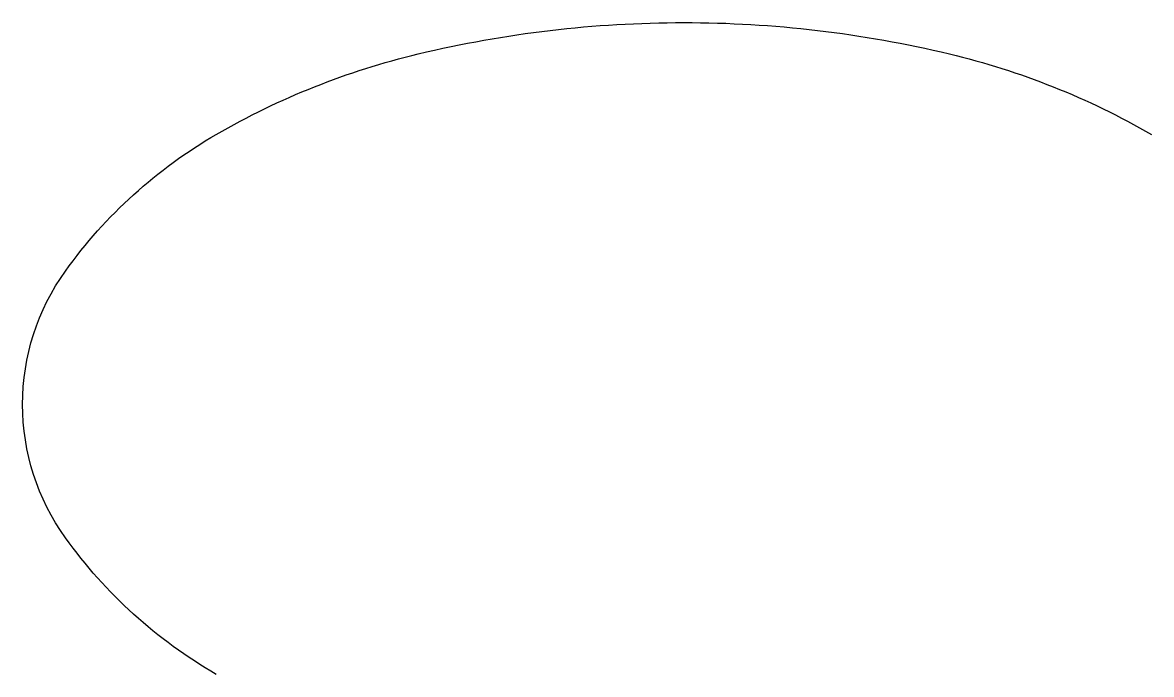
# Model space of a CAD drawing. Header units: millimetres. Extents: x -2848.44 to -2848.273, y 1187.469 to 1187.566.
import ezdxf

# ---------------------------------------------------------------- set-up
doc = ezdxf.new("R2010")
doc.units = ezdxf.units.MM
doc.header["$LTSCALE"] = 10
doc.layers.add('Hds_iso_símbolos', color=2, linetype='Continuous')

msp = doc.modelspace()

# ---------------------------------------------------------------- linework, layer by layer
at = {"layer": 'Hds_iso_símbolos'}
msp.add_lwpolyline([(-2848.41159, 1187.46894, -0.106617), (-2848.43393, 1187.48918, -0.156851), (-2848.44029, 1187.50894, -0.156851), (-2848.43393, 1187.5287, -0.106617), (-2848.41159, 1187.54894, -0.072341), (-2848.38165, 1187.56087, -0.058752), (-2848.34231, 1187.56551, -0.058752), (-2848.30296, 1187.56087, -0.072341), (-2848.27302, 1187.54894, -0.106617)], format="xyb", dxfattribs=at)

doc.saveas('drawing.dxf')
